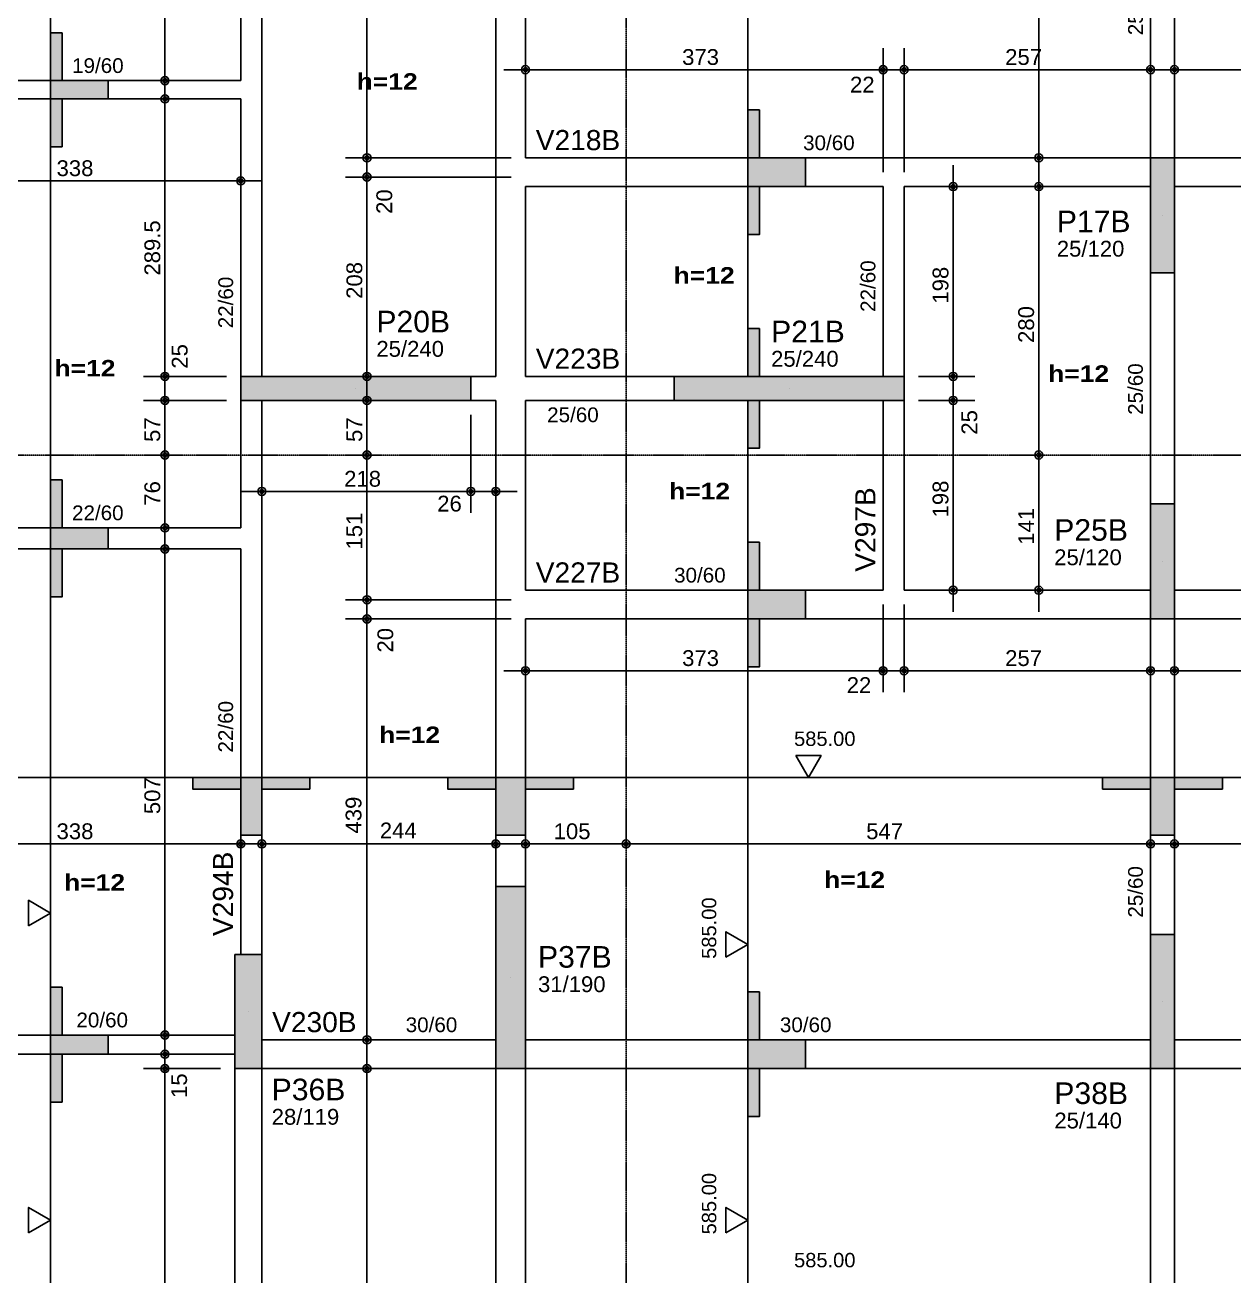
# Model space of a CAD drawing. Extents: x 0 to 13080, y 0 to 6750.
# Drawn here: x 6577 to 7838, y 1659 to 2964 of the extents above; entities that cross this region are included whole.
import ezdxf

# ---------------------------------------------------------------- set-up
doc = ezdxf.new("R2010")
doc.units = 0
doc.header["$MEASUREMENT"] = 0
doc.linetypes.add('ESTILO_TQS_0007', pattern=[2.1, 1.5, -0.2, 0.2, -0.2])
for name, color, linetype in [('MTH-212', 1, 'CONTINUOUS'), ('MTH-224', 4, 'CONTINUOUS'), ('MTH-242', 1, 'CONTINUOUS'), ('MTH-COTAS7', 31, 'CONTINUOUS'), ('MTH-DIM-VIGA', 3, 'CONTINUOUS'), ('MTH-EIXO-214', 4, 'CONTINUOUS'), ('MTH-FACE-VIGA', 7, 'CONTINUOUS'), ('MTH-LINHA-SEÇÃO', 16, 'CONTINUOUS'), ('MTH-PILAR-SEGUE', 5, 'CONTINUOUS'), ('MTH-SIMB_COTA', 3, 'CONTINUOUS'), ('MTH-SOMBRA21', 150, 'CONTINUOUS'), ('MTH-SOMBRA25', 253, 'CONTINUOUS'), ('MTH-TIT1-PILAR', 5, 'CONTINUOUS'), ('MTH-TIT1-VIGA', 5, 'CONTINUOUS'), ('MTH-TXT', 4, 'CONTINUOUS'), ('MTH-TXT-NEGRITO', 5, 'CONTINUOUS')]:
    doc.layers.add(name, color=color, linetype=linetype)
doc.styles.add('TQS_ARIAL', font='arial.ttf')
doc.styles.add('TQS_ARIAL_BLACK', font='ariblk.ttf')

msp = doc.modelspace()

# ---------------------------------------------------------------- linework, layer by layer
at = {"layer": 'MTH-224', "linetype": 'Continuous'}
for points in [[(7380.707074, 2202.231185), (7393.956579, 2179.28348), (7407.204765, 2202.231185), (7380.707074, 2202.231185)], [(6580.444122, 2024.748879), (6603.391827, 2037.998384), (6580.444122, 2051.24657), (6580.444122, 2024.748879)], [(7307.838896, 1991.951674), (7330.786601, 2005.201179), (7307.838896, 2018.449366), (7307.838896, 1991.951674)], [(6580.444122, 1704.5194), (6603.391827, 1717.768905), (6580.444122, 1731.017092), (6580.444122, 1704.5194)], [(7307.838896, 1704.5194), (7330.786601, 1717.768905), (7307.838896, 1731.017092), (7307.838896, 1704.5194)]]:
    msp.add_lwpolyline(points, dxfattribs=at)
at = {"layer": 'MTH-242', "linetype": 'Continuous'}
for p, q in [((7763.282195, 2765.735538), (7763.282195, 2765.735538)), ((7763.282195, 2765.735504), (7763.282195, 2765.735504)), ((6921.783, 2585.235537), (6921.783, 2585.235537)), ((6921.783, 2585.235503), (6921.783, 2585.235503)), ((7373.782195, 2585.235537), (7373.782195, 2585.235537)), ((7373.782195, 2585.235503), (7373.782195, 2585.235503)), ((7763.282195, 2404.735538), (7763.282195, 2404.735538)), ((7763.282195, 2404.735504), (7763.282195, 2404.735504)), ((7083.286723, 1970.735538), (7083.286723, 1970.735538)), ((7083.286723, 1970.735504), (7083.286723, 1970.735504)), ((7763.282195, 1945.735539), (7763.282195, 1945.735539)), ((7763.282195, 1945.735505), (7763.282195, 1945.735505)), ((6809.783002, 1935.23554), (6809.783002, 1935.23554)), ((6809.783002, 1935.235506), (6809.783002, 1935.235506))]:
    msp.add_line(p, q, dxfattribs=at)
at = {"layer": 'MTH-COTAS7', "linetype": 'Continuous'}
for p, q in [((6933.469526, 2803.235538), (6933.469526, 3177.235537)), ((7634.224639, 2803.235538), (7634.224639, 3177.235537)), ((6722.727185, 2883.735535), (6722.727185, 3122.235538)), ((7098.786723, 2908.646655), (7098.786723, 2940.18123)), ((7471.782195, 2810.735538), (7471.782195, 2940.18123)), ((7471.782195, 2810.735538), (7471.782195, 2940.18123)), ((7493.782195, 2810.735538), (7493.782195, 2940.18123)), ((7493.782195, 2810.735538), (7493.782195, 2940.18123)), ((7750.782195, 2909.444618), (7750.782195, 2940.18123)), ((7775.782195, 2900.969284), (7775.782195, 2940.18123)), ((7076.286723, 2917.68123), (7494.282195, 2917.68123)), ((7449.282195, 2917.68123), (7516.282195, 2917.68123)), ((7471.282195, 2917.68123), (7773.282195, 2917.68123)), ((7753.282195, 2917.68123), (8296.782195, 2917.68123)), ((6758.957899, 2906.235535), (6700.227185, 2906.235535)), ((6722.727185, 2575.235537), (6722.727185, 2909.735535)), ((6731.733504, 2887.235535), (6700.227185, 2887.235535)), ((6933.469526, 2783.235538), (6933.469526, 2848.235538)), ((6801.783002, 2783.884661), (6801.783002, 2824.218029)), ((7083.786723, 2825.735538), (6910.969526, 2825.735538)), ((7083.786723, 2825.735538), (6910.969526, 2825.735538)), ((6933.469526, 2575.235537), (6933.469526, 2828.235538)), ((7648.943742, 2825.735538), (7611.724639, 2825.735538)), ((7083.786723, 2805.735538), (6910.969526, 2805.735538)), ((7083.786723, 2805.735538), (6910.969526, 2805.735538)), ((7544.912285, 2575.235537), (7544.912285, 2818.235538)), ((7634.224639, 2493.235503), (7634.224639, 2818.235538)), ((6441.282197, 2801.718029), (6824.283002, 2801.718029)), ((7534.650494, 2795.735538), (7567.412285, 2795.735538)), ((7656.741115, 2795.735538), (7611.724639, 2795.735538)), ((6722.727185, 2550.235537), (6722.727185, 2620.235537)), ((7544.912285, 2550.235537), (7544.912285, 2620.235537)), ((6786.783002, 2597.735537), (6700.227185, 2597.735537)), ((6786.783002, 2597.735537), (6700.227185, 2597.735537)), ((6968.984971, 2597.735537), (6910.969526, 2597.735537)), ((7508.782195, 2597.735537), (7567.412285, 2597.735537)), ((7508.782195, 2597.735537), (7567.412285, 2597.735537)), ((6722.727185, 2493.235503), (6722.727185, 2595.235537)), ((6933.469526, 2493.235503), (6933.469526, 2595.235537)), ((7544.912285, 2352.235538), (7544.912285, 2595.235537)), ((6786.783002, 2572.735537), (6700.227185, 2572.735537)), ((6786.783002, 2572.735537), (6700.227185, 2572.735537)), ((6964.177372, 2572.735537), (6910.969526, 2572.735537)), ((7508.782195, 2572.735537), (7567.412285, 2572.735537)), ((7508.782195, 2572.735537), (7567.412285, 2572.735537)), ((7041.783, 2557.7355), (7041.783, 2455.267267)), ((6722.727185, 2417.236807), (6722.727185, 2538.235503)), ((6933.469526, 2342.235538), (6933.469526, 2538.235503)), ((7041.783, 2542.7355), (7041.783, 2455.267267)), ((7067.786723, 2541.658299), (7067.786723, 2455.267267)), ((7634.224639, 2352.235538), (7634.224639, 2538.235503)), ((6740.495536, 2515.735503), (6700.227185, 2515.735503)), ((6740.495536, 2515.735503), (6700.227185, 2515.735503)), ((6948.152042, 2515.735503), (6910.969526, 2515.735503)), ((6948.152042, 2515.735503), (6910.969526, 2515.735503)), ((7640.70383, 2515.735503), (7611.724639, 2515.735503)), ((7640.70383, 2515.735503), (7611.724639, 2515.735503)), ((6823.783002, 2500.735465), (6823.783002, 2455.267267)), ((6801.283002, 2477.767267), (7064.283, 2477.767267)), ((7019.283, 2477.767267), (7090.286723, 2477.767267)), ((6722.727185, 1888.235538), (6722.727185, 2440.236807)), ((6747.717323, 2439.736807), (6700.227185, 2439.736807)), ((6745.282099, 2417.736807), (6700.227185, 2417.736807)), ((6933.469526, 2322.235538), (6933.469526, 2387.235538)), ((7083.786723, 2364.735538), (6910.969526, 2364.735538)), ((7083.786723, 2364.735538), (6910.969526, 2364.735538)), ((6933.469526, 1883.235538), (6933.469526, 2367.235538)), ((7531.723877, 2374.735538), (7567.412285, 2374.735538)), ((7628.701054, 2374.735538), (7656.724639, 2374.735538)), ((7471.782195, 2359.735538), (7471.782195, 2268.215913)), ((7471.782195, 2359.735538), (7471.782195, 2268.215913)), ((7493.782195, 2359.735538), (7493.782195, 2268.215913)), ((7493.782195, 2359.735538), (7493.782195, 2268.215913)), ((7083.786723, 2344.735538), (6910.969526, 2344.735538)), ((7083.786723, 2344.735538), (6910.969526, 2344.735538)), ((7098.786723, 2329.735538), (7098.786723, 2268.215913)), ((7750.782195, 2274.481197), (7750.782195, 2313.215913)), ((7775.782195, 2301.954775), (7775.782195, 2268.215913)), ((7076.286723, 2290.715913), (7494.282195, 2290.715913)), ((7449.282195, 2290.715913), (7516.282195, 2290.715913)), ((7471.282195, 2290.715913), (7773.282195, 2290.715913)), ((7753.282195, 2290.715913), (8296.782195, 2290.715913)), ((6801.783002, 2091.133291), (6801.783002, 2132.580188)), ((6823.783002, 2094.336957), (6823.783002, 2132.580188)), ((7203.782195, 2107.901182), (7203.782195, 2132.580188)), ((7203.782195, 2107.901182), (7203.782195, 2132.580188)), ((7775.782195, 2099.975143), (7775.782195, 2132.580188)), ((6441.282197, 2110.080188), (6824.283002, 2110.080188)), ((6801.283002, 2110.080188), (7090.286723, 2110.080188)), ((7067.786723, 2104.28348), (7067.786723, 2087.580188)), ((7076.286723, 2110.080188), (7226.282195, 2110.080188)), ((7098.786723, 2104.28348), (7098.786723, 2087.580188)), ((7181.282195, 2110.080188), (7773.282195, 2110.080188)), ((7750.782195, 2104.28348), (7750.782195, 2087.580188)), ((7753.282195, 2110.080188), (8296.782195, 2110.080188)), ((6753.477782, 1910.735538), (6700.227185, 1910.735538)), ((6722.727185, 1853.23554), (6722.727185, 1913.235538)), ((6952.975198, 1905.735538), (6910.969526, 1905.735538)), ((6722.727185, 1301.735539), (6722.727185, 1898.23554)), ((6933.469526, 1301.735539), (6933.469526, 1898.235538)), ((6749.001499, 1890.735538), (6700.227185, 1890.735538)), ((6780.783002, 1875.73554), (6700.227185, 1875.73554)), ((6780.783002, 1875.73554), (6700.227185, 1875.73554)), ((6930.784863, 1875.735538), (6910.969526, 1875.735538))]:
    msp.add_line(p, q, dxfattribs=at)
at = {"layer": 'MTH-EIXO-214', "linetype": 'ESTILO_TQS_0007'}
for p, q in [((7203.782195, 6324.951479), (7203.782195, 517.214632)), ((673.355745, 2515.735465), (8996.284341, 2515.735465))]:
    msp.add_line(p, q, dxfattribs=at)
at = {"layer": 'MTH-FACE-VIGA', "linetype": 'Continuous'}
for points in [[(7750.782195, 3154.735537), (7750.782195, 2825.735538)], [(7775.782195, 2825.735538), (7775.782195, 3154.735537)], [(6801.783002, 3099.735538), (6801.783002, 2906.235497)], [(6823.783002, 2896.735497), (6823.783002, 3099.735538)], [(7067.786723, 3104.735536), (7067.786723, 2810.735538)], [(7098.786723, 2825.735538), (7098.786723, 3104.735536)], [(6801.783002, 2906.235497), (6463.782197, 2906.235497)], [(6463.782197, 2887.235497), (6801.783002, 2887.235497)], [(6801.783002, 2887.235497), (6801.783002, 2597.735537)], [(6823.783002, 2597.735537), (6823.783002, 2896.735497)], [(7482.782195, 2825.735538), (7098.786723, 2825.735538)], [(7750.782195, 2825.735538), (7482.782195, 2825.735538)], [(8274.282195, 2825.735538), (7775.782195, 2825.735538)], [(7067.786723, 2810.735538), (7067.786723, 2597.7355)], [(7098.786723, 2597.7355), (7098.786723, 2795.735538)], [(7098.786723, 2795.735538), (7471.782195, 2795.735538)], [(7471.782195, 2795.735538), (7471.782195, 2597.735537)], [(7493.782195, 2795.735538), (7750.782195, 2795.735538)], [(7493.782195, 2597.735537), (7493.782195, 2795.735538)], [(7775.782195, 2795.735538), (8274.282195, 2795.735538)], [(7750.782195, 2705.735538), (7750.782195, 2464.735538)], [(7775.782195, 2464.735538), (7775.782195, 2705.735538)], [(7067.786723, 2597.7355), (7041.783, 2597.7355)], [(7253.782195, 2597.7355), (7098.786723, 2597.7355)], [(6801.783002, 2572.735537), (6801.783002, 2439.73677)], [(6823.783002, 2428.73677), (6823.783002, 2572.735537)], [(7041.783, 2572.7355), (7067.786723, 2572.7355)], [(7067.786723, 2572.7355), (7067.786723, 2359.735538)], [(7098.786723, 2572.7355), (7253.782195, 2572.7355)], [(7098.786723, 2374.735538), (7098.786723, 2572.7355)], [(7471.782195, 2572.735537), (7471.782195, 2374.735538)], [(7493.782195, 2374.735538), (7493.782195, 2572.735537)], [(6801.783002, 2439.73677), (6463.782197, 2439.73677)], [(6823.783002, 1994.73554), (6823.783002, 2428.73677)], [(6463.782197, 2417.73677), (6801.783002, 2417.73677)], [(6801.783002, 2417.73677), (6801.783002, 1994.73554)], [(7471.782195, 2374.735538), (7098.786723, 2374.735538)], [(7750.782195, 2374.735538), (7493.782195, 2374.735538)], [(8274.282195, 2374.735538), (7775.782195, 2374.735538)], [(7067.786723, 2359.735538), (7067.786723, 2065.735538)], [(7098.786723, 2065.735538), (7098.786723, 2344.735538)], [(7098.786723, 2344.735538), (7482.782195, 2344.735538)], [(7482.782195, 2344.735538), (7750.782195, 2344.735538)], [(7750.782195, 2344.735538), (7750.782195, 2015.735539)], [(7775.782195, 2015.735539), (7775.782195, 2344.735538)], [(7775.782195, 2344.735538), (8274.282195, 2344.735538)], [(6795.783002, 1910.735501), (6466.781432, 1910.735501)], [(7067.786723, 1905.735539), (6823.783002, 1905.735539)], [(7750.782195, 1905.735539), (7098.786723, 1905.735539)], [(8274.282195, 1905.735539), (7775.782195, 1905.735539)], [(6466.781432, 1890.735501), (6795.783002, 1890.735501)], [(6795.783002, 1875.73554), (6795.783002, 1324.235502)], [(6823.783002, 1324.235502), (6823.783002, 1875.73554)], [(6823.783002, 1875.735539), (7067.786723, 1875.735539)], [(7067.786723, 1875.735538), (7067.786723, 1324.235502)], [(7098.786723, 1875.735539), (7750.782195, 1875.735539)], [(7098.786723, 1324.235502), (7098.786723, 1875.735538)], [(7750.782195, 1875.735539), (7750.782195, 1324.235502)], [(7775.782195, 1324.235502), (7775.782195, 1875.735539)], [(7775.782195, 1875.735539), (8274.282195, 1875.735539)]]:
    msp.add_lwpolyline(points, dxfattribs=at)
at = {"layer": 'MTH-LINHA-SEÇÃO', "linetype": 'Continuous'}
for p, q in [((6603.391827, 4096.893775), (6603.391827, 767.018971)), ((7330.786601, 2597.735537), (7330.786601, 4066.894394)), ((7330.786601, 774.617949), (7330.786601, 2572.735537)), ((5412.282195, 2179.28348), (8618.840056, 2179.28348))]:
    msp.add_line(p, q, dxfattribs=at)
for points in [[(6615.391827, 2956.235535), (6603.391827, 2956.235535), (6603.391827, 2906.235535), (6615.391827, 2906.235535), (6615.391827, 2956.235535)], [(6603.391827, 2906.235535), (6603.391827, 2887.235535), (6663.391827, 2887.235535), (6663.391827, 2906.235535), (6603.391827, 2906.235535)], [(6615.391827, 2887.235535), (6603.391827, 2887.235535), (6603.391827, 2837.235535), (6615.391827, 2837.235535), (6615.391827, 2887.235535)], [(7342.786601, 2875.735538), (7330.786601, 2875.735538), (7330.786601, 2825.735538), (7342.786601, 2825.735538), (7342.786601, 2875.735538)], [(7330.786601, 2825.735538), (7330.786601, 2795.735538), (7390.786601, 2795.735538), (7390.786601, 2825.735538), (7330.786601, 2825.735538)], [(7342.786601, 2795.735538), (7330.786601, 2795.735538), (7330.786601, 2745.735538), (7342.786601, 2745.735538), (7342.786601, 2795.735538)], [(7342.786601, 2647.735537), (7330.786601, 2647.735537), (7330.786601, 2597.735537), (7342.786601, 2597.735537), (7342.786601, 2647.735537)], [(7342.786601, 2572.735537), (7330.786601, 2572.735537), (7330.786601, 2522.735537), (7342.786601, 2522.735537), (7342.786601, 2572.735537)], [(6615.391827, 2489.736807), (6603.391827, 2489.736807), (6603.391827, 2439.736807), (6615.391827, 2439.736807), (6615.391827, 2489.736807)], [(6603.391827, 2439.736807), (6603.391827, 2417.736807), (6663.391827, 2417.736807), (6663.391827, 2439.736807), (6603.391827, 2439.736807)], [(6615.391827, 2417.736807), (6603.391827, 2417.736807), (6603.391827, 2367.736807), (6615.391827, 2367.736807), (6615.391827, 2417.736807)], [(7342.786601, 2424.735538), (7330.786601, 2424.735538), (7330.786601, 2374.735538), (7342.786601, 2374.735538), (7342.786601, 2424.735538)], [(7330.786601, 2374.735538), (7330.786601, 2344.735538), (7390.786601, 2344.735538), (7390.786601, 2374.735538), (7330.786601, 2374.735538)], [(7342.786601, 2344.735538), (7330.786601, 2344.735538), (7330.786601, 2294.735538), (7342.786601, 2294.735538), (7342.786601, 2344.735538)], [(6801.783002, 2167.28348), (6801.783002, 2179.28348), (6751.783002, 2179.28348), (6751.783002, 2167.28348), (6801.783002, 2167.28348)], [(6823.783002, 2179.28348), (6801.783002, 2179.28348), (6801.783002, 2119.28348), (6823.783002, 2119.28348), (6823.783002, 2179.28348)], [(6873.783002, 2167.28348), (6873.783002, 2179.28348), (6823.783002, 2179.28348), (6823.783002, 2167.28348), (6873.783002, 2167.28348)], [(7067.786723, 2167.28348), (7067.786723, 2179.28348), (7017.786723, 2179.28348), (7017.786723, 2167.28348), (7067.786723, 2167.28348)], [(7098.786723, 2179.28348), (7067.786723, 2179.28348), (7067.786723, 2119.28348), (7098.786723, 2119.28348), (7098.786723, 2179.28348)], [(7148.786723, 2167.28348), (7148.786723, 2179.28348), (7098.786723, 2179.28348), (7098.786723, 2167.28348), (7148.786723, 2167.28348)], [(7750.782195, 2167.28348), (7750.782195, 2179.28348), (7700.782195, 2179.28348), (7700.782195, 2167.28348), (7750.782195, 2167.28348)], [(7775.782195, 2179.28348), (7750.782195, 2179.28348), (7750.782195, 2119.28348), (7775.782195, 2119.28348), (7775.782195, 2179.28348)], [(7825.782195, 2167.28348), (7825.782195, 2179.28348), (7775.782195, 2179.28348), (7775.782195, 2167.28348), (7825.782195, 2167.28348)], [(6615.391827, 1960.735538), (6603.391827, 1960.735538), (6603.391827, 1910.735538), (6615.391827, 1910.735538), (6615.391827, 1960.735538)], [(7342.786601, 1955.735538), (7330.786601, 1955.735538), (7330.786601, 1905.735538), (7342.786601, 1905.735538), (7342.786601, 1955.735538)], [(6603.391827, 1910.735538), (6603.391827, 1890.735538), (6663.391827, 1890.735538), (6663.391827, 1910.735538), (6603.391827, 1910.735538)], [(7330.786601, 1905.735538), (7330.786601, 1875.735538), (7390.786601, 1875.735538), (7390.786601, 1905.735538), (7330.786601, 1905.735538)], [(6615.391827, 1890.735538), (6603.391827, 1890.735538), (6603.391827, 1840.735538), (6615.391827, 1840.735538), (6615.391827, 1890.735538)], [(7342.786601, 1875.735538), (7330.786601, 1875.735538), (7330.786601, 1825.735538), (7342.786601, 1825.735538), (7342.786601, 1875.735538)]]:
    msp.add_lwpolyline(points, dxfattribs=at)
at = {"layer": 'MTH-PILAR-SEGUE', "linetype": 'Continuous'}
for points in [[(7750.782195, 2705.735538), (7775.782195, 2705.735538), (7775.782195, 2825.735538), (7750.782195, 2825.735538), (7750.782195, 2705.735538)], [(7041.783, 2572.735537), (7041.783, 2597.735537), (6801.783, 2597.735537), (6801.783, 2572.735537), (7041.783, 2572.735537)], [(7493.782195, 2572.735537), (7493.782195, 2597.735537), (7253.782195, 2597.735537), (7253.782195, 2572.735537), (7493.782195, 2572.735537)], [(7750.782195, 2344.735538), (7775.782195, 2344.735538), (7775.782195, 2464.735538), (7750.782195, 2464.735538), (7750.782195, 2344.735538)], [(7067.786723, 1875.735538), (7098.786723, 1875.735538), (7098.786723, 2065.735538), (7067.786723, 2065.735538), (7067.786723, 1875.735538)], [(7750.782195, 1875.735539), (7775.782195, 1875.735539), (7775.782195, 2015.735539), (7750.782195, 2015.735539), (7750.782195, 1875.735539)], [(6795.783002, 1875.73554), (6823.783002, 1875.73554), (6823.783002, 1994.73554), (6795.783002, 1994.73554), (6795.783002, 1875.73554)]]:
    msp.add_lwpolyline(points, dxfattribs=at)
at = {"layer": 'MTH-SIMB_COTA', "linetype": 'Continuous'}
for centre, radius in [((6722.727185, 2906.235535), 4.200001), ((7098.786723, 2917.68123), 4.200001), ((7098.786723, 2917.68123), 2.1), ((7471.782195, 2917.68123), 4.200001), ((7471.782195, 2917.68123), 4.200001), ((7471.782195, 2917.68123), 2.1), ((7471.782195, 2917.68123), 2.1), ((7493.782195, 2917.68123), 4.200001), ((7493.782195, 2917.68123), 4.200001), ((7493.782195, 2917.68123), 2.1), ((7493.782195, 2917.68123), 2.1), ((7750.782195, 2917.68123), 4.200001), ((7750.782195, 2917.68123), 2.1), ((7775.782195, 2917.68123), 4.200001), ((7775.782195, 2917.68123), 2.1), ((6722.727185, 2906.235535), 2.1), ((6722.727185, 2887.235535), 4.200001), ((6722.727185, 2887.235535), 2.1), ((6933.469526, 2825.735538), 4.200001), ((6933.469526, 2825.735538), 4.200001), ((6933.469526, 2825.735538), 2.1), ((6933.469526, 2825.735538), 2.1), ((7634.224639, 2825.735538), 4.200001), ((7634.224639, 2825.735538), 2.1), ((6801.783002, 2801.718029), 4.200001), ((6933.469526, 2805.735538), 4.200001), ((6933.469526, 2805.735538), 4.200001), ((6933.469526, 2805.735538), 2.1), ((6933.469526, 2805.735538), 2.1), ((6801.783002, 2801.718029), 2.1), ((7544.912285, 2795.735538), 4.200001), ((7544.912285, 2795.735538), 2.1), ((7634.224639, 2795.735538), 4.200001), ((7634.224639, 2795.735538), 2.1), ((6722.727185, 2597.735537), 4.200001), ((6722.727185, 2597.735537), 4.200001), ((6722.727185, 2597.735537), 2.1), ((6722.727185, 2597.735537), 2.1), ((6933.469526, 2597.735537), 4.200001), ((6933.469526, 2597.735537), 2.1), ((7544.912285, 2597.735537), 4.200001), ((7544.912285, 2597.735537), 4.200001), ((7544.912285, 2597.735537), 2.1), ((7544.912285, 2597.735537), 2.1), ((6722.727185, 2572.735537), 4.200001), ((6722.727185, 2572.735537), 4.200001), ((6722.727185, 2572.735537), 2.1), ((6722.727185, 2572.735537), 2.1), ((6933.469526, 2572.735537), 4.200001), ((6933.469526, 2572.735537), 2.1), ((7544.912285, 2572.735537), 4.200001), ((7544.912285, 2572.735537), 4.200001), ((7544.912285, 2572.735537), 2.1), ((7544.912285, 2572.735537), 2.1), ((6722.727185, 2515.735503), 4.200001), ((6722.727185, 2515.735503), 4.200001), ((6933.469526, 2515.735503), 4.200001), ((6933.469526, 2515.735503), 4.200001), ((7634.224639, 2515.735503), 4.200001), ((7634.224639, 2515.735503), 4.200001), ((6722.727185, 2515.735503), 2.1), ((6722.727185, 2515.735503), 2.1), ((6933.469526, 2515.735503), 2.1), ((6933.469526, 2515.735503), 2.1), ((7634.224639, 2515.735503), 2.1), ((7634.224639, 2515.735503), 2.1), ((6823.783002, 2477.767267), 4.200001), ((6823.783002, 2477.767267), 2.1), ((7041.783, 2477.767267), 4.200001), ((7041.783, 2477.767267), 4.200001), ((7041.783, 2477.767267), 2.1), ((7041.783, 2477.767267), 2.1), ((7067.786723, 2477.767267), 4.200001), ((7067.786723, 2477.767267), 2.1), ((6722.727185, 2439.736807), 4.200001), ((6722.727185, 2439.736807), 2.1), ((6722.727185, 2417.736807), 4.200001), ((6722.727185, 2417.736807), 2.1), ((7544.912285, 2374.735538), 4.200001), ((7544.912285, 2374.735538), 2.1), ((7634.224639, 2374.735538), 4.200001), ((7634.224639, 2374.735538), 2.1), ((6933.469526, 2364.735538), 4.200001), ((6933.469526, 2364.735538), 4.200001), ((6933.469526, 2364.735538), 2.1), ((6933.469526, 2364.735538), 2.1), ((6933.469526, 2344.735538), 4.200001), ((6933.469526, 2344.735538), 4.200001), ((6933.469526, 2344.735538), 2.1), ((6933.469526, 2344.735538), 2.1), ((7098.786723, 2290.715913), 4.200001), ((7098.786723, 2290.715913), 2.1), ((7471.782195, 2290.715913), 4.200001), ((7471.782195, 2290.715913), 4.200001), ((7471.782195, 2290.715913), 2.1), ((7471.782195, 2290.715913), 2.1), ((7493.782195, 2290.715913), 4.200001), ((7493.782195, 2290.715913), 4.200001), ((7493.782195, 2290.715913), 2.1), ((7493.782195, 2290.715913), 2.1), ((7750.782195, 2290.715913), 4.200001), ((7750.782195, 2290.715913), 2.1), ((7775.782195, 2290.715913), 4.200001), ((7775.782195, 2290.715913), 2.1), ((6801.783002, 2110.080188), 4.200001), ((6823.783002, 2110.080188), 4.200001), ((7067.786723, 2110.080188), 4.200001), ((7098.786723, 2110.080188), 4.200001), ((7203.782195, 2110.080188), 4.200001), ((7203.782195, 2110.080188), 4.200001), ((7750.782195, 2110.080188), 4.200001), ((7775.782195, 2110.080188), 4.200001), ((6801.783002, 2110.080188), 2.1), ((6823.783002, 2110.080188), 2.1), ((7067.786723, 2110.080188), 2.1), ((7098.786723, 2110.080188), 2.1), ((7203.782195, 2110.080188), 2.1), ((7203.782195, 2110.080188), 2.1), ((7750.782195, 2110.080188), 2.1), ((7775.782195, 2110.080188), 2.1), ((6722.727185, 1910.735538), 4.200001), ((6722.727185, 1910.735538), 2.1), ((6933.469526, 1905.735538), 4.200001), ((6933.469526, 1905.735538), 2.1), ((6722.727185, 1890.735538), 4.200001), ((6722.727185, 1890.735538), 2.1), ((6722.727185, 1875.73554), 4.200001), ((6722.727185, 1875.73554), 4.200001), ((6933.469526, 1875.735538), 4.200001), ((6722.727185, 1875.73554), 2.1), ((6722.727185, 1875.73554), 2.1), ((6933.469526, 1875.735538), 2.1)]:
    msp.add_circle(centre, radius, dxfattribs=at)
at = {"layer": 'MTH-SOMBRA21', "linetype": 'Continuous'}
for points in [[(6615.391827, 2956.235535), (6603.391827, 2956.235535), (6603.391827, 2906.235535)], [(6615.391827, 2956.235535), (6603.391827, 2906.235535), (6615.391827, 2906.235535)], [(6615.391827, 2956.235535), (6615.391827, 2906.235535), (6615.391827, 2956.235535)], [(6603.391827, 2906.235535), (6603.391827, 2887.235535), (6663.391827, 2887.235535)], [(6603.391827, 2906.235535), (6663.391827, 2887.235535), (6663.391827, 2906.235535)], [(6603.391827, 2906.235535), (6663.391827, 2906.235535), (6603.391827, 2906.235535)], [(6615.391827, 2887.235535), (6603.391827, 2887.235535), (6603.391827, 2837.235535)], [(6615.391827, 2887.235535), (6603.391827, 2837.235535), (6615.391827, 2837.235535)], [(6615.391827, 2887.235535), (6615.391827, 2837.235535), (6615.391827, 2887.235535)], [(7342.786601, 2875.735538), (7330.786601, 2875.735538), (7330.786601, 2825.735538)], [(7342.786601, 2875.735538), (7330.786601, 2825.735538), (7342.786601, 2825.735538)], [(7342.786601, 2875.735538), (7342.786601, 2825.735538), (7342.786601, 2875.735538)], [(7330.786601, 2825.735538), (7330.786601, 2795.735538), (7390.786601, 2795.735538)], [(7330.786601, 2825.735538), (7390.786601, 2795.735538), (7390.786601, 2825.735538)], [(7330.786601, 2825.735538), (7390.786601, 2825.735538), (7330.786601, 2825.735538)], [(7342.786601, 2795.735538), (7330.786601, 2795.735538), (7330.786601, 2745.735538)], [(7342.786601, 2795.735538), (7330.786601, 2745.735538), (7342.786601, 2745.735538)], [(7342.786601, 2795.735538), (7342.786601, 2745.735538), (7342.786601, 2795.735538)], [(7342.786601, 2647.735537), (7330.786601, 2647.735537), (7330.786601, 2597.735537)], [(7342.786601, 2647.735537), (7330.786601, 2597.735537), (7342.786601, 2597.735537)], [(7342.786601, 2647.735537), (7342.786601, 2597.735537), (7342.786601, 2647.735537)], [(7342.786601, 2572.735537), (7330.786601, 2572.735537), (7330.786601, 2522.735537)], [(7342.786601, 2572.735537), (7330.786601, 2522.735537), (7342.786601, 2522.735537)], [(7342.786601, 2572.735537), (7342.786601, 2522.735537), (7342.786601, 2572.735537)], [(6615.391827, 2489.736807), (6603.391827, 2489.736807), (6603.391827, 2439.736807)], [(6615.391827, 2489.736807), (6603.391827, 2439.736807), (6615.391827, 2439.736807)], [(6615.391827, 2489.736807), (6615.391827, 2439.736807), (6615.391827, 2489.736807)], [(6603.391827, 2439.736807), (6603.391827, 2417.736807), (6663.391827, 2417.736807)], [(6603.391827, 2439.736807), (6663.391827, 2417.736807), (6663.391827, 2439.736807)], [(6603.391827, 2439.736807), (6663.391827, 2439.736807), (6603.391827, 2439.736807)], [(6615.391827, 2417.736807), (6603.391827, 2417.736807), (6603.391827, 2367.736807)], [(6615.391827, 2417.736807), (6603.391827, 2367.736807), (6615.391827, 2367.736807)], [(6615.391827, 2417.736807), (6615.391827, 2367.736807), (6615.391827, 2417.736807)], [(7342.786601, 2424.735538), (7330.786601, 2424.735538), (7330.786601, 2374.735538)], [(7342.786601, 2424.735538), (7330.786601, 2374.735538), (7342.786601, 2374.735538)], [(7342.786601, 2424.735538), (7342.786601, 2374.735538), (7342.786601, 2424.735538)], [(7330.786601, 2374.735538), (7330.786601, 2344.735538), (7390.786601, 2344.735538)], [(7330.786601, 2374.735538), (7390.786601, 2344.735538), (7390.786601, 2374.735538)], [(7330.786601, 2374.735538), (7390.786601, 2374.735538), (7330.786601, 2374.735538)], [(7342.786601, 2344.735538), (7330.786601, 2344.735538), (7330.786601, 2294.735538)], [(7342.786601, 2344.735538), (7330.786601, 2294.735538), (7342.786601, 2294.735538)], [(7342.786601, 2344.735538), (7342.786601, 2294.735538), (7342.786601, 2344.735538)], [(6801.783002, 2167.28348), (6801.783002, 2179.28348), (6751.783002, 2179.28348)], [(6801.783002, 2167.28348), (6751.783002, 2179.28348), (6751.783002, 2167.28348)], [(6823.783002, 2179.28348), (6801.783002, 2179.28348), (6801.783002, 2119.28348)], [(6823.783002, 2179.28348), (6801.783002, 2119.28348), (6823.783002, 2119.28348)], [(6873.783002, 2167.28348), (6873.783002, 2179.28348), (6823.783002, 2179.28348)], [(6873.783002, 2167.28348), (6823.783002, 2179.28348), (6823.783002, 2167.28348)], [(6823.783002, 2179.28348), (6823.783002, 2119.28348), (6823.783002, 2179.28348)], [(7067.786723, 2167.28348), (7067.786723, 2179.28348), (7017.786723, 2179.28348)], [(7067.786723, 2167.28348), (7017.786723, 2179.28348), (7017.786723, 2167.28348)], [(7098.786723, 2179.28348), (7067.786723, 2179.28348), (7067.786723, 2119.28348)], [(7098.786723, 2179.28348), (7067.786723, 2119.28348), (7098.786723, 2119.28348)], [(7148.786723, 2167.28348), (7148.786723, 2179.28348), (7098.786723, 2179.28348)], [(7148.786723, 2167.28348), (7098.786723, 2179.28348), (7098.786723, 2167.28348)], [(7098.786723, 2179.28348), (7098.786723, 2119.28348), (7098.786723, 2179.28348)], [(7750.782195, 2167.28348), (7750.782195, 2179.28348), (7700.782195, 2179.28348)], [(7750.782195, 2167.28348), (7700.782195, 2179.28348), (7700.782195, 2167.28348)], [(7775.782195, 2179.28348), (7750.782195, 2179.28348), (7750.782195, 2119.28348)], [(7775.782195, 2179.28348), (7750.782195, 2119.28348), (7775.782195, 2119.28348)], [(7825.782195, 2167.28348), (7825.782195, 2179.28348), (7775.782195, 2179.28348)], [(7825.782195, 2167.28348), (7775.782195, 2179.28348), (7775.782195, 2167.28348)], [(7775.782195, 2179.28348), (7775.782195, 2119.28348), (7775.782195, 2179.28348)], [(6801.783002, 2167.28348), (6751.783002, 2167.28348), (6801.783002, 2167.28348)], [(6873.783002, 2167.28348), (6823.783002, 2167.28348), (6873.783002, 2167.28348)], [(7067.786723, 2167.28348), (7017.786723, 2167.28348), (7067.786723, 2167.28348)], [(7148.786723, 2167.28348), (7098.786723, 2167.28348), (7148.786723, 2167.28348)], [(7750.782195, 2167.28348), (7700.782195, 2167.28348), (7750.782195, 2167.28348)], [(7825.782195, 2167.28348), (7775.782195, 2167.28348), (7825.782195, 2167.28348)], [(6615.391827, 1960.735538), (6603.391827, 1960.735538), (6603.391827, 1910.735538)], [(6615.391827, 1960.735538), (6603.391827, 1910.735538), (6615.391827, 1910.735538)], [(6615.391827, 1960.735538), (6615.391827, 1910.735538), (6615.391827, 1960.735538)], [(7342.786601, 1955.735538), (7330.786601, 1955.735538), (7330.786601, 1905.735538)], [(7342.786601, 1955.735538), (7330.786601, 1905.735538), (7342.786601, 1905.735538)], [(7342.786601, 1955.735538), (7342.786601, 1905.735538), (7342.786601, 1955.735538)], [(6603.391827, 1910.735538), (6603.391827, 1890.735538), (6663.391827, 1890.735538)], [(6603.391827, 1910.735538), (6663.391827, 1890.735538), (6663.391827, 1910.735538)], [(6603.391827, 1910.735538), (6663.391827, 1910.735538), (6603.391827, 1910.735538)], [(7330.786601, 1905.735538), (7330.786601, 1875.735538), (7390.786601, 1875.735538)], [(7330.786601, 1905.735538), (7390.786601, 1875.735538), (7390.786601, 1905.735538)], [(7330.786601, 1905.735538), (7390.786601, 1905.735538), (7330.786601, 1905.735538)], [(6615.391827, 1890.735538), (6603.391827, 1890.735538), (6603.391827, 1840.735538)], [(6615.391827, 1890.735538), (6603.391827, 1840.735538), (6615.391827, 1840.735538)], [(6615.391827, 1890.735538), (6615.391827, 1840.735538), (6615.391827, 1890.735538)], [(7342.786601, 1875.735538), (7330.786601, 1875.735538), (7330.786601, 1825.735538)], [(7342.786601, 1875.735538), (7330.786601, 1825.735538), (7342.786601, 1825.735538)], [(7342.786601, 1875.735538), (7342.786601, 1825.735538), (7342.786601, 1875.735538)]]:
    msp.add_solid(points, dxfattribs=at)
at = {"layer": 'MTH-SOMBRA25', "linetype": 'Continuous'}
for points in [[(7750.782195, 2705.735538), (7775.782195, 2705.735538), (7775.782195, 2825.735538)], [(7750.782195, 2705.735538), (7775.782195, 2825.735538), (7750.782195, 2825.735538)], [(7750.782195, 2705.735538), (7750.782195, 2825.735538), (7750.782195, 2705.735538)], [(7041.783, 2572.735537), (7041.783, 2597.735537), (6801.783, 2597.735537)], [(7041.783, 2572.735537), (6801.783, 2597.735537), (6801.783, 2572.735537)], [(7493.782195, 2572.735537), (7493.782195, 2597.735537), (7253.782195, 2597.735537)], [(7493.782195, 2572.735537), (7253.782195, 2597.735537), (7253.782195, 2572.735537)], [(7041.783, 2572.735537), (6801.783, 2572.735537), (7041.783, 2572.735537)], [(7493.782195, 2572.735537), (7253.782195, 2572.735537), (7493.782195, 2572.735537)], [(7750.782195, 2344.735538), (7775.782195, 2344.735538), (7775.782195, 2464.735538)], [(7750.782195, 2344.735538), (7775.782195, 2464.735538), (7750.782195, 2464.735538)], [(7750.782195, 2344.735538), (7750.782195, 2464.735538), (7750.782195, 2344.735538)], [(7067.786723, 1875.735538), (7098.786723, 1875.735538), (7098.786723, 2065.735538)], [(7067.786723, 1875.735538), (7098.786723, 2065.735538), (7067.786723, 2065.735538)], [(7067.786723, 1875.735538), (7067.786723, 2065.735538), (7067.786723, 1875.735538)], [(7750.782195, 1875.735539), (7775.782195, 1875.735539), (7775.782195, 2015.735539)], [(7750.782195, 1875.735539), (7775.782195, 2015.735539), (7750.782195, 2015.735539)], [(7750.782195, 1875.735539), (7750.782195, 2015.735539), (7750.782195, 1875.735539)], [(6795.783002, 1875.73554), (6823.783002, 1875.73554), (6823.783002, 1994.73554)], [(6795.783002, 1875.73554), (6823.783002, 1994.73554), (6795.783002, 1994.73554)], [(6795.783002, 1875.73554), (6795.783002, 1994.73554), (6795.783002, 1875.73554)]]:
    msp.add_solid(points, dxfattribs=at)

# ---------------------------------------------------------------- texts
at = {"layer": 'MTH-212', "linetype": 'Continuous', "style": 'TQS_ARIAL'}
for s, p in [('25/120', (7653.032379, 2722.66879)), ('25/240', (6943.27328, 2618.218905)), ('25/240', (7355.00792, 2607.867709)), ('25/120', (7650.342066, 2400.826071)), ('31/190', (7111.860133, 1955.494481)), ('28/119', (6834.065651, 1817.186463)), ('25/140', (7650.442734, 1813.301718))]:
    msp.add_text(s, height=16.5, dxfattribs=at).set_placement(p)
at = {"layer": 'MTH-COTAS7', "linetype": 'Continuous', "style": 'TQS_ARIAL'}
for s, p in [('373', (7262.184459, 2922.63123)), ('257', (7599.182195, 2922.63123)), ('22', (7437.323544, 2893.836658)), ('338', (6609.6826, 2806.668029)), ('218', (6909.683001, 2482.717267)), ('26', (7006.764689, 2456.798071)), ('373', (7262.184459, 2295.665913)), ('257', (7599.182195, 2295.665913)), ('22', (7433.862976, 2267.498324)), ('338', (6609.6826, 2115.030188)), ('244', (6946.893082, 2115.864955)), ('105', (7128.184459, 2115.030188)), ('547', (7454.182195, 2115.030188))]:
    msp.add_text(s, height=16.5, dxfattribs=at).set_placement(p)
for s, p in [('20', (6959.742987, 2767.235544)), ('289.5', (6717.777185, 2702.885536)), ('208', (6928.519526, 2678.635538)), ('198', (7539.962285, 2673.635538)), ('280', (7629.274639, 2632.635521)), ('25', (6746.330458, 2605.798728)), ('25', (7570.040606, 2536.969936)), ('57', (6717.777185, 2529.38552)), ('57', (6928.519526, 2529.38552)), ('76', (6717.777185, 2462.886155)), ('198', (7539.962285, 2450.635538)), ('151', (6928.519526, 2417.135521)), ('141', (7629.274639, 2422.135521)), ('20', (6960.82767, 2309.697131)), ('507', (6717.777185, 2141.136173)), ('439', (6927.68476, 2120.917777)), ('15', (6745.731533, 1845.09671))]:
    msp.add_text(s, height=16.5, rotation=90, dxfattribs=at).set_placement(p)
at = {"layer": 'MTH-DIM-VIGA', "linetype": 'Continuous', "style": 'TQS_ARIAL'}
for s, height, rotation, p in [('25/60', 15.375, 90, (7742.782195, 2953.610535)), ('30/60', 15.4, 360, (7388.36441, 2833.735538)), ('22/60', 15.4, 90, (7463.782195, 2664.98561)), ('22/60', 15.4, 90, (6793.783002, 2647.912364)), ('25/60', 15.375, 90, (7742.782195, 2557.630219)), ('22/60', 15.4, 90, (6793.783002, 2205.391946)), ('25/60', 15.375, 90, (7742.782195, 2033.205188)), ('30/60', 15.4, 360, (6973.858076, 1913.735539)), ('30/60', 15.4, 360, (7364.179602, 1913.735539))]:
    msp.add_text(s, height=height, rotation=rotation, dxfattribs=at).set_placement(p)
for s, height, p in [('19/60', 15.4, (6625.824898, 2914.235497)), ('25/60', 15.4, (7121.369486, 2549.984735)), ('22/60', 15.375, (6625.824898, 2447.73677)), ('30/60', 15.4, (7253.786601, 2382.735538)), ('20/60', 15.4, (6630.355539, 1918.735501))]:
    msp.add_text(s, height=height, dxfattribs=at).set_placement(p)
at = {"layer": 'MTH-TIT1-PILAR', "linetype": 'Continuous', "style": 'TQS_ARIAL'}
for s, p in [('P17B', (7653.032379, 2748.16879)), ('P20B', (6943.27328, 2643.718905)), ('P21B', (7355.00792, 2633.367709)), ('P25B', (7650.342066, 2426.326071)), ('P37B', (7111.860133, 1980.994481)), ('P36B', (6834.065651, 1842.686463)), ('P38B', (7650.442734, 1838.801718))]:
    msp.add_text(s, height=22.5, dxfattribs=at).set_placement(p)
at = {"layer": 'MTH-TIT1-VIGA', "linetype": 'Continuous', "style": 'TQS_ARIAL'}
for s, rotation, p in [('V218B', 360, (7109.536723, 2833.735538)), ('V297B', 90, (7463.782195, 2393.985538)), ('V294B', 90, (6793.783002, 2013.98554)), ('V230B', 360, (6834.533002, 1913.735539))]:
    msp.add_text(s, height=21, rotation=rotation, dxfattribs=at).set_placement(p)
for s, p in [('V223B', (7109.536723, 2605.7355)), ('V227B', (7109.536723, 2382.735538))]:
    msp.add_text(s, height=21, dxfattribs=at).set_placement(p)
at = {"layer": 'MTH-TXT', "linetype": 'Continuous', "style": 'TQS_ARIAL'}
for p in [(7378.956579, 2212.28348), (7378.956579, 1668.478175)]:
    msp.add_text('585.00', height=15, dxfattribs=at).set_placement(p)
for p in [(7297.786601, 1990.201179), (7297.786601, 1702.768905)]:
    msp.add_text('585.00', height=15, rotation=90, dxfattribs=at).set_placement(p)
at = {"layer": 'MTH-TXT-NEGRITO', "linetype": 'Continuous', "style": 'TQS_ARIAL_BLACK'}
for p in [(6922.694998, 2896.757504), (7253.345097, 2694.486562), (6607.527254, 2597.650981), (7643.965832, 2592.046033), (7248.576219, 2469.490514), (6946.152283, 2215.279378), (6617.52922, 2061.26473), (7410.298087, 2064.194691)]:
    msp.add_text('h=12', height=17.25, dxfattribs=at).set_placement(p)

doc.saveas('drawing.dxf')
